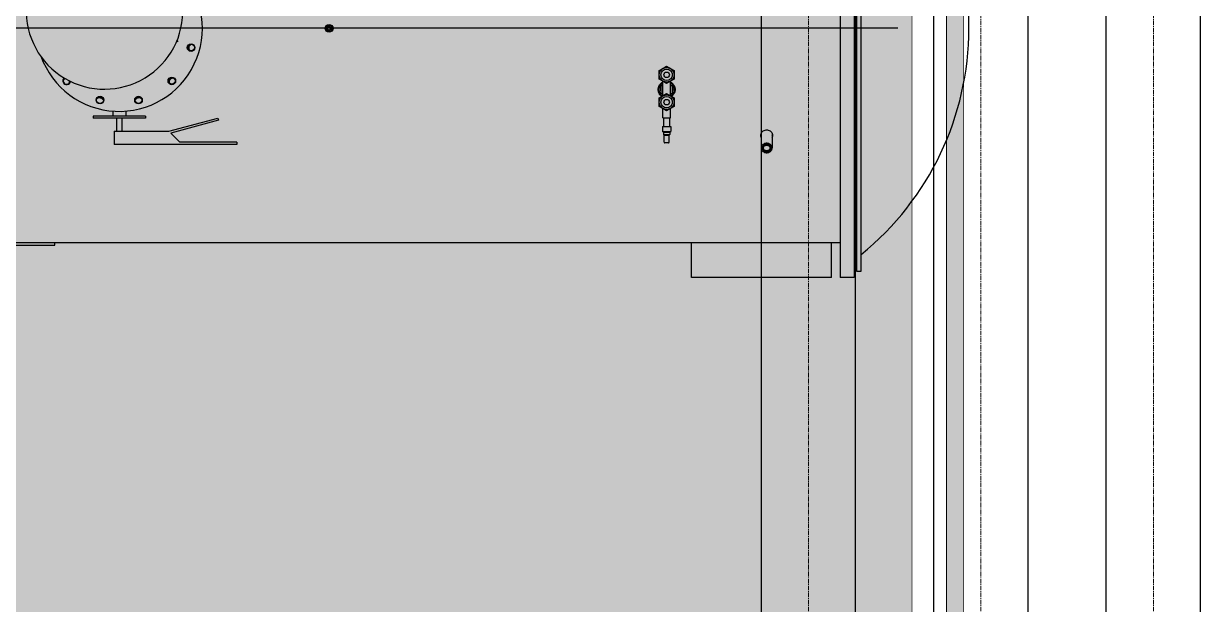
# Model space of a CAD drawing. Header units: millimetres. Extents: x -18489 to 17339, y -1599 to 10961.
# Drawn here: x -14545.8 to -14204.5, y 2792.2 to 2960.8 of the extents above; entities that cross this region are included whole.
import ezdxf

# ---------------------------------------------------------------- set-up
doc = ezdxf.new("R2010")
doc.units = ezdxf.units.MM
doc.linetypes.add('188K-SM-07-F10-MECH-CHW PIPE-Y2257103$0$XKA01LR1-HVAC-PIPE-冷卻水-Y2225103 Shawn$0$CENTER', pattern=[2, 1.25, -0.25, 0.25, -0.25])
for name, color, linetype in [('188K-SM-03-F10-MECH-EQ-Y2257103$0$0 Xref', 8, 'Continuous'), ('188K-SM-03-F10-MECH-EQ-Y2257103$0$M-EQU-FOUNDATION', 8, 'Continuous'), ('188K-SM-03-F10-MECH-EQ-Y2257103$0$Micron CUP L10 HVAC EQU$0$M-MECH-EQU', 136, 'Continuous'), ('188K-SM-03-F10-MECH-EQ-Y2257103$0$Micron CUP L10 HVAC EQU$0$M-PHASE1 AREA', 252, 'Continuous'), ('188K-SM-07-F10-MECH-CHW PIPE-Y2257103$0$M-CWTR-12PIPE-S', 3, 'Continuous'), ('188K-SM-07-F10-MECH-CHW PIPE-Y2257103$0$M-CWTR-5PIPE-R', 94, 'Continuous'), ('188K-SM-07-F10-MECH-CHW PIPE-Y2257103$0$M-CWTR-5PIPE-S', 144, 'Continuous')]:
    doc.layers.add(name, color=color, linetype=linetype)
doc.layers.add('188K-SM-07-F10-MECH-CHW PIPE-Y2257103$0$XKA01LR1-HVAC-PIPE-冷卻水-Y2225103 Shawn$0$M-PIPE-CEN', color=8, linetype='188K-SM-07-F10-MECH-CHW PIPE-Y2257103$0$XKA01LR1-HVAC-PIPE-冷卻水-Y2225103 Shawn$0$CENTER', lineweight=9)

# ---------------------------------------------------------------- blocks, each defined once
blk = doc.blocks.new('188K-SM-03-F10-MECH-EQ-Y2257103$0$Micron CUP L10 HVAC EQU$0$A$C0c53ceb0')
at = {"layer": '188K-SM-03-F10-MECH-EQ-Y2257103$0$Micron CUP L10 HVAC EQU$0$M-PHASE1 AREA'}
for p, q in [((18382.32831, 22814.65005), (18382.32831, 19696.93438)), ((18341.73308, 21143.4106), (18341.73308, 19696.93438)), ((18388.6713, 21124.46145), (18388.6713, 19715.88267)), ((18402.65255, 19715.88267), (18402.65255, 21124.46145)), ((18509.19987, 20420.17249), (13383.58898, 20420.17249)), ((16422.17451, 20381.46037), (16418.21798, 20386.32244)), ((17827.67421, 20303.74256), (17838.379, 20309.92297)), ((17838.379, 20309.92297), (17849.08379, 20303.74256)), ((17816.96942, 20297.56215), (17827.67421, 20303.74256)), ((17816.96942, 20285.20132), (17816.96942, 20297.56215)), ((17816.96942, 20272.8405), (17816.96942, 20285.20132)), ((17827.27774, 20303.51366), (17827.27774, 20304.6284)), ((17827.27774, 20304.6284), (17829.20854, 20304.6284)), ((17847.54946, 20304.6284), (17849.48026, 20304.6284)), ((17849.08379, 20303.74256), (17859.78857, 20297.56215)), ((17849.48026, 20303.51366), (17849.48026, 20304.6284)), ((17859.78857, 20297.56215), (17859.78857, 20285.20132)), ((17859.78857, 20285.20132), (17859.78857, 20272.8405)), ((17827.67421, 20266.66009), (17816.96942, 20272.8405)), ((17827.27774, 20255.20081), (17821.72711, 20251.99615)), ((17821.72711, 20251.99615), (17821.72711, 20232.7682)), ((17827.27774, 20224.21893), (17827.27774, 20266.88899)), ((17838.379, 20260.47968), (17827.67421, 20266.66009)), ((17849.08379, 20266.66009), (17838.379, 20260.47968)), ((17859.78857, 20272.8405), (17849.08379, 20266.66009)), ((17849.48026, 20224.21893), (17849.48026, 20266.88899)), ((17855.03089, 20251.99615), (17849.48026, 20255.20081)), ((17855.03089, 20232.7682), (17855.03089, 20251.99615)), ((17816.96942, 20218.26742), (17827.67421, 20224.44784)), ((17816.96942, 20205.9066), (17816.96942, 20218.26742)), ((17821.72711, 20232.7682), (17827.27774, 20229.56354)), ((17827.67421, 20224.44784), (17838.379, 20230.62825)), ((17838.379, 20230.62825), (17849.08379, 20224.44784)), ((17849.08379, 20224.44784), (17859.78857, 20218.26742)), ((17849.48026, 20229.56354), (17855.03089, 20232.7682)), ((17859.78857, 20218.26742), (17859.78857, 20205.9066)), ((16231.84372, 20180.15407), (16231.84372, 20165.67858)), ((16269.90363, 20180.15391), (16269.90363, 20165.67858)), ((17816.96942, 20193.54578), (17816.96942, 20205.9066)), ((17827.67421, 20187.36536), (17816.96942, 20193.54578)), ((17827.27774, 20160.70861), (17827.27774, 20187.59427)), ((17838.379, 20181.18495), (17827.67421, 20187.36536)), ((17849.08379, 20187.36536), (17838.379, 20181.18495)), ((17859.78857, 20193.54578), (17849.08379, 20187.36536)), ((17849.48026, 20160.70861), (17849.48026, 20187.59427)), ((17859.78857, 20205.9066), (17859.78857, 20193.54578)), ((16174.75386, 20165.67858), (16174.75386, 20159.33527)), ((16326.99348, 20165.67858), (16174.75386, 20165.67858)), ((16326.99348, 20159.33527), (16174.75386, 20159.33527)), ((16242.94453, 20159.33527), (16242.94453, 20121.27536)), ((16258.80282, 20159.33527), (16258.80282, 20121.27536)), ((16326.99348, 20165.67858), (16326.99348, 20159.33527)), ((16394.90569, 20121.27536), (16536.94397, 20159.3344)), ((16538.58566, 20153.20721), (16400.08499, 20116.09606)), ((16536.94719, 20159.33527), (16538.58896, 20153.20809)), ((17827.27774, 20160.70861), (17849.48026, 20160.70861)), ((17829.65658, 20160.70861), (17829.65658, 20135.3343)), ((17847.10142, 20160.70861), (17847.10142, 20135.3343)), ((16236.32275, 20121.27536), (16236.32275, 20083.21545)), ((16236.32275, 20121.27536), (16394.90569, 20121.27536)), ((16426.62228, 20089.55877), (16400.08499, 20116.09606)), ((17826.48479, 20135.3343), (17850.27321, 20135.3343)), ((17826.48479, 20135.3343), (17826.48479, 20121.06125)), ((17826.48479, 20121.06125), (17850.27321, 20121.06125)), ((17828.86363, 20118.68241), (17826.48479, 20121.06125)), ((17828.86363, 20118.68241), (17847.89437, 20118.68241)), ((17828.86363, 20118.68241), (17828.86363, 20112.33883)), ((17828.86363, 20112.33883), (17847.89437, 20112.33883)), ((17831.24247, 20109.95999), (17828.86363, 20112.33883)), ((17831.24247, 20109.95999), (17845.51552, 20109.95999)), ((17831.24247, 20089.34336), (17831.24247, 20109.95999)), ((17845.51552, 20109.95999), (17847.89437, 20112.33883)), ((17845.51552, 20089.34336), (17845.51552, 20109.95999)), ((17847.89437, 20118.68241), (17850.27321, 20121.06125)), ((17847.89437, 20118.68241), (17847.89437, 20112.33883)), ((17850.27321, 20135.3343), (17850.27321, 20121.06125)), ((18112.73731, 20115.69324), (18112.73731, 20072.87585)), ((18144.4539, 20115.69324), (18144.4539, 20072.87585)), ((16591.54854, 20083.21545), (16236.32275, 20083.21545)), ((16591.54628, 20089.55877), (16426.62228, 20089.55877)), ((16591.54854, 20089.55877), (16591.54854, 20083.21545)), ((17843.92963, 20087.75746), (17832.82837, 20087.75746)), ((13551.05577, 19798.52736), (18341.73308, 19798.52736)), ((16063.77077, 19790.83546), (16063.77077, 19798.52736)), ((17910.36975, 19696.93438), (17910.36975, 19798.52736)), ((18316.35876, 19696.93438), (18316.35876, 19798.52736)), ((15829.01807, 19790.83546), (16063.77077, 19790.83546)), ((18382.32772, 19764.0558), (18388.6713, 19764.0558)), ((18316.35876, 19696.93438), (17910.36975, 19696.93438)), ((18382.32831, 19696.93438), (18341.73308, 19696.93438)), ((18388.6713, 19715.88267), (18402.65255, 19715.88267))]:
    blk.add_line(p, q, dxfattribs=at)
for centre, radius in [((16859.43259, 20420.17249), 11.4879), ((16859.43259, 20420.17249), 9.51498), ((16859.43259, 20420.17249), 6.17839), ((16859.43259, 20420.17249), 5.67682), ((16859.43259, 20420.17249), 5.29033), ((16859.43259, 20420.17249), 4.90973), ((16459.1976, 20364.35226), 11.10081), ((16459.1976, 20364.35226), 9.71796), ((16403.37737, 20267.66879), 11.10081), ((16403.37737, 20267.66879), 9.71796), ((17838.379, 20285.20132), 21.40958), ((17838.379, 20285.20132), 16.65189), ((17838.379, 20285.20132), 7.92947), ((16195.05344, 20211.84856), 11.10081), ((16195.05344, 20211.84856), 9.71796), ((16306.6939, 20211.84856), 11.10081), ((16306.6939, 20211.84856), 9.71796), ((17838.379, 20205.9066), 21.40958), ((17838.379, 20205.9066), 16.65189), ((17838.379, 20205.9066), 7.92947)]:
    blk.add_circle(centre, radius, dxfattribs=at)
for centre, radius, start, end in [((17869.25526, 20420.17206), 845.57744, 309.10978441, 50.89021559), ((16250.87367, 20420.17249), 241.04607, 199.67306152, 42.01496328), ((16208.26526, 20470.6653), 227.09077, 177.5, 3), ((16465.32478, 20362.71049), 12.68664, 117.24486047, 212.75509564), ((16098.36997, 20267.66879), 11.10081, 125.31513384, 354.77127718), ((16098.36997, 20267.66879), 9.71796, 121.43586892, 357.33330652), ((16407.86278, 20263.18339), 12.68664, 87.24483742, 182.75513962), ((16093.88457, 20263.18339), 12.68664, 357.24486038, 23.56872399), ((17838.379, 20242.38217), 22.20252, 120, 237.28844313), ((17838.379, 20242.38217), 17.73664, 159.85785318, 200.14214682), ((17838.379, 20242.38217), 16.85277, 171.14474787, 188.85525213), ((17838.379, 20242.38217), 17.73664, 128.74784468, 140.14214682), ((17838.379, 20242.38217), 22.20252, 302.71155687, 60), ((17838.379, 20242.38217), 17.73664, 39.85785318, 51.25215532), ((17838.379, 20242.38217), 17.73664, 339.85785318, 20.14214682), ((17838.379, 20242.38217), 16.85277, 351.14474787, 8.85525213), ((16193.41167, 20205.72139), 12.68664, 27.24498766, 122.75564329), ((16308.33567, 20205.72139), 12.68664, 57.24435671, 152.75501234), ((17838.379, 20242.38217), 17.73664, 219.85785318, 231.25215532), ((17838.379, 20242.38217), 17.73664, 308.74784468, 320.14214682), ((18124.83032, 20115.9057), 13.98918, 193.62800941, 205.69050864), ((18125.30648, 20116.12053), 14.5114, 205.63984956, 209.77846684), ((18131.88473, 20116.12053), 14.5114, 330.22153316, 334.36015043), ((18132.36089, 20115.9057), 13.98918, 334.30949134, 346.37199059), ((17832.82837, 20089.34336), 1.58589, 180, 270), ((17843.92963, 20089.34336), 1.58589, 270, 0), ((18125.41788, 20073.51166), 9.57237, 181.85715008, 183.77919198), ((18131.77332, 20073.51166), 9.57237, 356.22080802, 358.14284992)]:
    blk.add_arc(centre, radius, start, end, dxfattribs=at)
for points, knots in [([(17824.19265, 20222.43781), (17823.122, 20223.19978), (17822.13179, 20224.03477), (17820.11607, 20226.01214), (17819.06819, 20227.25588), (17817.2271, 20229.96004), (17816.43372, 20231.42038), (17815.16156, 20234.46343), (17814.68185, 20236.04833), (17814.05288, 20239.2338), (17813.90378, 20240.83438), (17813.90378, 20243.91518), (17814.05009, 20245.50465), (17814.67146, 20248.67487), (17815.1464, 20250.25563), (17816.4096, 20253.29502), (17817.19884, 20254.75594), (17819.03269, 20257.46293), (17820.07744, 20258.7089), (17822.27014, 20260.87028), (17823.48332, 20261.86762), (17825.59445, 20263.27449), (17826.42158, 20263.75869), (17827.27792, 20264.19465)], [1.4577076759, 1.4577076759, 1.4577076759, 1.4577076759, 1.8430641424, 1.8430641424, 2.328161992, 2.328161992, 2.8132598416, 2.8132598416, 3.2983576912, 3.2983576912, 3.7834555408, 3.7834555408, 4.2639216941, 4.2639216941, 4.7443878473, 4.7443878473, 5.2248540005, 5.2248540005, 5.7053201537, 5.7053201537, 6.1655765715, 6.1655765715, 6.4397879625, 6.4397879625, 6.4397879625, 6.4397879625]), ([(17849.48008, 20264.19465), (17850.37611, 20263.73847), (17851.2404, 20263.2293), (17853.39216, 20261.77844), (17854.6103, 20260.76406), (17856.78681, 20258.58755), (17857.81403, 20257.34681), (17859.61684, 20254.6547), (17860.39256, 20253.20346), (17861.63386, 20250.18656), (17862.1004, 20248.61867), (17862.71063, 20245.47581), (17862.85422, 20243.90083), (17862.85422, 20240.85371), (17862.70881, 20239.27251), (17862.0948, 20236.12354), (17861.62635, 20234.55575), (17860.38344, 20231.54256), (17859.60808, 20230.09504), (17857.8084, 20227.41067), (17856.78392, 20226.1739), (17854.74852, 20224.13851), (17853.70176, 20223.24648), (17852.56538, 20222.43777)], [-6.4391869956, -6.4391869956, -6.4391869956, -6.4391869956, -6.1521388475, -6.1521388475, -5.6873774587, -5.6873774587, -5.2114110398, -5.2114110398, -4.7354446208, -4.7354446208, -4.2594782018, -4.2594782018, -3.7835117828, -3.7835117828, -3.3044708094, -3.3044708094, -2.825429836, -2.825429836, -2.3463888626, -2.3463888626, -1.8673478892, -1.8673478892, -1.458638853, -1.458638853, -1.458638853, -1.458638853]), ([(18111.25629, 20112.53291), (18111.12775, 20112.01135), (18110.93165, 20110.95565), (18110.86428, 20109.88372), (18110.86428, 20109.34992)], [0, 0, 0, 0, 0.5015744741, 1, 1, 1, 1]), ([(18110.86428, 20109.34992), (18110.86428, 20108.17783), (18111.1935, 20105.80598), (18112.12032, 20103.60277), (18112.71127, 20102.5696)], [0, 0, 0, 0, 0.4961583462, 1, 1, 1, 1]), ([(18112.75768, 20116.26425), (18112.42169, 20115.67685), (18111.83218, 20114.4639), (18111.41597, 20113.18074), (18111.25629, 20112.53291)], [0, 0, 0, 0, 0.5035262912, 1, 1, 1, 1]), ([(18117.81166, 20121.60026), (18116.76504, 20120.90832), (18114.8467, 20119.31824), (18113.35956, 20117.31651), (18112.75768, 20116.26425)], [0, 0, 0, 0, 0.5085995641, 1, 1, 1, 1]), ([(18128.5956, 20124.83216), (18126.69412, 20124.83216), (18122.88988, 20124.24272), (18119.38804, 20122.64244), (18117.81166, 20121.60026)], [0, 0, 0, 0, 0.5015498979, 1, 1, 1, 1]), ([(18139.37954, 20121.60026), (18137.80316, 20122.64244), (18134.30133, 20124.24272), (18130.49709, 20124.83216), (18128.5956, 20124.83216)], [0, 0, 0, 0, 0.4984501021, 1, 1, 1, 1]), ([(18144.43353, 20116.26425), (18143.83164, 20117.31651), (18142.3445, 20119.31824), (18140.42616, 20120.90832), (18139.37954, 20121.60026)], [0, 0, 0, 0, 0.4914004359, 1, 1, 1, 1]), ([(18145.93491, 20112.53291), (18145.77524, 20113.18074), (18145.35902, 20114.4639), (18144.76952, 20115.67685), (18144.43353, 20116.26425)], [0, 0, 0, 0, 0.4964737088, 1, 1, 1, 1]), ([(18144.47993, 20102.5696), (18145.07089, 20103.60277), (18145.9977, 20105.80598), (18146.32692, 20108.17783), (18146.32692, 20109.34992)], [0, 0, 0, 0, 0.5038416538, 1, 1, 1, 1]), ([(18146.32692, 20109.34992), (18146.32692, 20109.88372), (18146.25956, 20110.95565), (18146.06346, 20112.01135), (18145.93491, 20112.53291)], [0, 0, 0, 0, 0.4984255259, 1, 1, 1, 1]), ([(18128.5956, 20086.60953), (18127.56056, 20086.60953), (18125.49592, 20086.43444), (18122.51417, 20085.65477), (18119.76061, 20084.38684), (18117.34109, 20082.67644), (18115.34875, 20080.58624), (18113.86288, 20078.19312), (18112.94483, 20075.59002), (18112.73731, 20073.77471), (18112.73731, 20072.87585)], [0, 0, 0, 0, 0.1336450415, 0.2660262034, 0.3960590101, 0.5229515284, 0.646355575, 0.7664464361, 0.8839385762, 1, 1, 1, 1]), ([(18112.73731, 20072.87585), (18112.73731, 20071.97699), (18112.94483, 20070.16167), (18113.86288, 20067.55857), (18115.34875, 20065.16545), (18117.34109, 20063.07526), (18119.76061, 20061.36486), (18122.51417, 20060.09692), (18125.49592, 20059.31725), (18127.56056, 20059.14216), (18128.5956, 20059.14216)], [0, 0, 0, 0, 0.1160614238, 0.2335535639, 0.353644425, 0.4770484716, 0.6039409899, 0.7339737966, 0.8663549585, 1, 1, 1, 1]), ([(18141.34567, 20072.87585), (18141.34567, 20073.59855), (18141.17886, 20075.05807), (18140.44068, 20077.15093), (18139.24604, 20079.07499), (18137.64431, 20080.75549), (18135.69855, 20082.13073), (18132.73275, 20083.49709), (18128.5956, 20084.19992), (18124.45846, 20083.49709), (18121.49266, 20082.13073), (18119.54689, 20080.75549), (18117.94517, 20079.07499), (18116.75053, 20077.15093), (18116.01234, 20075.05807), (18115.84553, 20073.59855), (18115.84553, 20072.87585)], [0, 0, 0, 0, 0.0580894532, 0.116890925, 0.1769961556, 0.2387585136, 0.3022670717, 0.367347063, 0.5, 0.632652937, 0.6977329283, 0.7612414864, 0.8230038444, 0.883109075, 0.9419105468, 1, 1, 1, 1]), ([(18115.84553, 20072.87585), (18115.84553, 20072.15314), (18116.01234, 20070.69362), (18116.75053, 20068.60076), (18117.94517, 20066.6767), (18119.54689, 20064.9962), (18121.49266, 20063.62096), (18124.45846, 20062.2546), (18128.5956, 20061.55177), (18132.73275, 20062.2546), (18135.69855, 20063.62096), (18137.64431, 20064.9962), (18139.24604, 20066.6767), (18140.44068, 20068.60076), (18141.17886, 20070.69362), (18141.34567, 20072.15314), (18141.34567, 20072.87585)], [0, 0, 0, 0, 0.0580894532, 0.116890925, 0.1769961556, 0.2387585136, 0.3022670717, 0.367347063, 0.5, 0.632652937, 0.6977329283, 0.7612414864, 0.8230038444, 0.883109075, 0.9419105468, 1, 1, 1, 1]), ([(18141.32488, 20072.88073), (18141.27886, 20072.18402), (18141.03114, 20070.78627), (18140.21316, 20068.80231), (18138.9803, 20066.99039), (18137.37902, 20065.41554), (18135.46753, 20064.13139), (18132.58462, 20062.85923), (18128.5956, 20062.20619), (18124.60658, 20062.85923), (18121.72367, 20064.13139), (18119.81219, 20065.41554), (18118.21091, 20066.99039), (18116.97805, 20068.80231), (18116.16007, 20070.78627), (18115.91234, 20072.18402), (18115.86633, 20072.88073)], [0, 0, 0, 0, 0.058065559, 0.1169581616, 0.1772022825, 0.2390742242, 0.3026155428, 0.3676354515, 0.5, 0.6323645485, 0.6973844572, 0.7609257758, 0.8227977175, 0.8830418384, 0.941934441, 1, 1, 1, 1]), ([(18139.56954, 20073.51018), (18139.56954, 20074.1322), (18139.42597, 20075.3884), (18138.79063, 20077.18973), (18137.7624, 20078.84577), (18136.3838, 20080.29217), (18134.70909, 20081.47582), (18132.15642, 20082.65183), (18128.5956, 20083.25673), (18125.03478, 20082.65183), (18122.48212, 20081.47582), (18120.8074, 20080.29217), (18119.4288, 20078.84577), (18118.40057, 20077.18973), (18117.76524, 20075.3884), (18117.62166, 20074.1322), (18117.62166, 20073.51018)], [0, 0, 0, 0, 0.0580889036, 0.1168910989, 0.1769962057, 0.2387586162, 0.3022672242, 0.3673472176, 0.5, 0.6326527824, 0.6977327758, 0.7612413838, 0.8230037943, 0.8831089011, 0.9419110964, 1, 1, 1, 1]), ([(18139.56954, 20072.87585), (18139.56954, 20073.49788), (18139.42597, 20074.75408), (18138.79062, 20076.5554), (18137.7624, 20078.21143), (18136.3838, 20079.65783), (18134.70908, 20080.84149), (18132.15643, 20082.01751), (18128.5956, 20082.62244), (18125.03478, 20082.01751), (18122.48212, 20080.84149), (18120.80741, 20079.65783), (18119.42881, 20078.21143), (18118.40059, 20076.5554), (18117.76524, 20074.75408), (18117.62166, 20073.49788), (18117.62166, 20072.87585)], [0, 0, 0, 0, 0.0580894532, 0.116890925, 0.1769961556, 0.2387585136, 0.3022670717, 0.367347063, 0.5, 0.632652937, 0.6977329283, 0.7612414864, 0.8230038444, 0.883109075, 0.9419105468, 1, 1, 1, 1]), ([(18117.62166, 20072.87585), (18117.62166, 20072.25382), (18117.76524, 20070.99761), (18118.40059, 20069.19629), (18119.42881, 20067.54026), (18120.80741, 20066.09386), (18122.48212, 20064.9102), (18125.03478, 20063.73418), (18128.5956, 20063.12925), (18132.15643, 20063.73418), (18134.70908, 20064.9102), (18136.3838, 20066.09386), (18137.7624, 20067.54026), (18138.79062, 20069.19629), (18139.42597, 20070.99761), (18139.56954, 20072.25382), (18139.56954, 20072.87585)], [0, 0, 0, 0, 0.0580894532, 0.116890925, 0.1769961556, 0.2387585136, 0.3022670717, 0.367347063, 0.5, 0.632652937, 0.6977329283, 0.7612414864, 0.8230038444, 0.883109075, 0.9419105468, 1, 1, 1, 1]), ([(18119.08063, 20072.87585), (18119.08063, 20073.41516), (18119.20514, 20074.50435), (18119.75598, 20076.06621), (18120.6475, 20077.50208), (18121.84288, 20078.75621), (18123.29461, 20079.78244), (18124.94675, 20080.54318), (18126.73579, 20081.01101), (18127.97458, 20081.11606), (18128.5956, 20081.11606)], [0, 0, 0, 0, 0.1160614312, 0.2335536017, 0.3536444753, 0.4770483582, 0.6039408231, 0.7339745645, 0.8663542041, 1, 1, 1, 1]), ([(18128.5956, 20064.63563), (18127.97458, 20064.63563), (18126.73579, 20064.74068), (18124.94675, 20065.20851), (18123.29461, 20065.96926), (18121.84288, 20066.99548), (18120.6475, 20068.24962), (18119.75598, 20069.68548), (18119.20514, 20071.24734), (18119.08063, 20072.33653), (18119.08063, 20072.87585)], [0, 0, 0, 0, 0.1336457959, 0.2660254355, 0.3960591769, 0.5229516418, 0.6463555247, 0.7664463983, 0.8839385688, 1, 1, 1, 1]), ([(18144.4539, 20072.87585), (18144.4539, 20073.77471), (18144.24637, 20075.59002), (18143.32833, 20078.19312), (18141.84245, 20080.58624), (18139.85012, 20082.67644), (18137.4306, 20084.38684), (18134.67704, 20085.65477), (18131.69529, 20086.43444), (18129.63064, 20086.60953), (18128.5956, 20086.60953)], [0, 0, 0, 0, 0.1160614238, 0.2335535639, 0.353644425, 0.4770484716, 0.6039409899, 0.7339737966, 0.8663549585, 1, 1, 1, 1]), ([(18128.5956, 20081.11606), (18129.21663, 20081.11606), (18130.45542, 20081.01101), (18132.24446, 20080.54318), (18133.8966, 20079.78244), (18135.34832, 20078.75621), (18136.54371, 20077.50208), (18137.43523, 20076.06621), (18137.98607, 20074.50435), (18138.11058, 20073.41516), (18138.11058, 20072.87585)], [0, 0, 0, 0, 0.1336457959, 0.2660254355, 0.3960591769, 0.5229516418, 0.6463555247, 0.7664463983, 0.8839385688, 1, 1, 1, 1]), ([(18128.5956, 20059.14216), (18129.63064, 20059.14216), (18131.69529, 20059.31725), (18134.67704, 20060.09692), (18137.4306, 20061.36486), (18139.85012, 20063.07526), (18141.84245, 20065.16545), (18143.32833, 20067.55857), (18144.24637, 20070.16167), (18144.4539, 20071.97699), (18144.4539, 20072.87585)], [0, 0, 0, 0, 0.1336450415, 0.2660262034, 0.3960590101, 0.5229515284, 0.646355575, 0.7664464361, 0.8839385762, 1, 1, 1, 1]), ([(18138.11058, 20072.87585), (18138.11058, 20072.33653), (18137.98607, 20071.24734), (18137.43523, 20069.68548), (18136.54371, 20068.24962), (18135.34832, 20066.99548), (18133.8966, 20065.96926), (18132.24446, 20065.20851), (18130.45542, 20064.74068), (18129.21663, 20064.63563), (18128.5956, 20064.63563)], [0, 0, 0, 0, 0.1160614312, 0.2335536017, 0.3536444753, 0.4770483582, 0.6039408231, 0.7339745645, 0.8663542041, 1, 1, 1, 1])]:
    blk.add_open_spline(points, degree=3, knots=knots, dxfattribs=at)
for points in [[(18111.24825, 20112.52048), (18111.55727, 20111.25984), (18112.05577, 20110.03357), (18112.70331, 20108.90866)], [(18144.4879, 20108.90866), (18145.13543, 20110.03357), (18145.63393, 20111.25984), (18145.94295, 20112.52048)]]:
    blk.add_open_spline(points, degree=3, dxfattribs=at)
blk = doc.blocks.new('188K-SM-03-F10-MECH-EQ-Y2257103$0$Micron CUP L10 HVAC EQU')
at = {"layer": '188K-SM-03-F10-MECH-EQ-Y2257103$0$Micron CUP L10 HVAC EQU$0$M-MECH-EQU'}
blk.add_blockref('188K-SM-03-F10-MECH-EQ-Y2257103$0$Micron CUP L10 HVAC EQU$0$A$C0c53ceb0', (-206166.7, 2082.2), dxfattribs=at)
blk = doc.blocks.new('188K-SM-03-F10-MECH-EQ-Y2257103')
at = {"layer": '188K-SM-03-F10-MECH-EQ-Y2257103$0$M-EQU-FOUNDATION'}
h = blk.add_hatch(dxfattribs=at)
h.set_pattern_fill('AR-CONC', color=256, scale=0.1)
h.set_pattern_definition([(50, (4473.521, 709.199), (18.218467, -1.593909), [1.905, -20.955]), (355, (4473.521, 709.2), (-3.524342, 19.105685), [1.524, -16.764058]), (100.45144, (4475.04, 709.066), (14.694125, 17.511775), [1.619001, -17.809024]), (46.1842, (4473.521, 714.28), (27.107904, -4.204233), [2.8575, -31.4325]), (96.63556, (4475.78, 713.93), (23.740413, 24.742612), [2.428502, -26.71356]), (351.18415, (4473.52, 714.28), (23.740413, 24.742612), [2.285997, -25.145973]), (21, (4476.061, 713.009), (15.161439, -10.22652), [1.905, -20.955]), (326, (4476.061, 713.01), (6.180203, 18.418797), [1.524, -16.764]), (71.45144, (4477.325, 712.157), (21.341642, 8.192277), [1.619001, -17.808994]), (37.5, (4473.5214, 709.199), (0.3088603, 8.4555039), [0, -16.5608, 0, -17.018, 0, -16.8275]), (7.5, (4473.521, 709.199), (6.6819663, 10.0180575), [0, -9.7028, 0, -16.1798, 0, -6.4135]), (327.5, (4467.857, 709.199), (13.5590595, -0.5728744), [0, -6.35, 0, -19.812, 0, -26.289]), (317.5, (4465.317, 709.199), (14.812918, 2.542649), [0, -8.255, 0, -13.1572, 0, -18.669])])
h.paths.add_polyline_path([(-14928.15, 5602.46), (-14278.15, 5602.46), (-14278.15, 1902.46), (-14928.15, 1902.46)], flags=16)
h.paths.add_polyline_path([(-14933.15, 5607.46), (-14273.15, 5607.46), (-14273.15, 1897.46), (-14933.15, 1897.46)])
h = blk.add_hatch(dxfattribs=at)
h.set_pattern_fill('AR-CONC', color=256, scale=0.3)
h.set_pattern_definition([(50, (4473.52, 709.2), (54.6554, -4.78173), [5.715, -62.865]), (355, (4473.52, 709.2), (-10.57303, 57.31705), [4.572, -50.29218]), (100.45144, (4478.076, 708.8), (44.08237, 52.53533), [4.857, -53.42707]), (46.1842, (4473.52, 724.44), (81.32371, -12.6127), [8.5725, -94.2975]), (96.63556, (4480.3, 723.39), (71.22124, 74.22784), [7.2855, -80.14068]), (351.18415, (4473.52, 724.44), (71.22124, 74.22784), [6.858, -75.43792]), (21, (4481.14, 720.63), (45.48432, -30.67956), [5.715, -62.865]), (326, (4481.14, 720.63), (18.54061, 55.25639), [4.572, -50.292]), (71.45144, (4484.93, 718.07), (64.02493, 24.57683), [4.857, -53.42698]), (37.5, (4473.521, 709.2), (0.926581, 25.366512), [0, -49.6824, 0, -51.054, 0, -50.4825]), (7.5, (4473.52, 709.2), (20.0459, 30.054172), [0, -29.1084, 0, -48.5394, 0, -19.2405]), (327.5, (4456.529, 709.2), (40.677179, -1.718623), [0, -19.05, 0, -59.436, 0, -78.867]), (317.5, (4448.91, 709.2), (44.438754, 7.62795), [0, -24.765, 0, -39.4716, 0, -56.007])])
h.paths.add_polyline_path([(-14918.15, 5592.46), (-14288.15, 5592.46), (-14288.15, 1912.46), (-14918.15, 1912.46)])
at = {"layer": '188K-SM-03-F10-MECH-EQ-Y2257103$0$M-EQU-FOUNDATION', "const_width": 0.2}
for points in [[(-14933.15, 5607.46), (-14273.15, 5607.46), (-14273.15, 1897.46), (-14933.15, 1897.46)], [(-14928.15, 5602.46), (-14278.15, 5602.46), (-14278.15, 1902.46), (-14928.15, 1902.46)], [(-14918.15, 5592.46), (-14288.15, 5592.46), (-14288.15, 1912.46), (-14918.15, 1912.46)]]:
    blk.add_lwpolyline(points, close=True, dxfattribs=at)
at = {"layer": '188K-SM-03-F10-MECH-EQ-Y2257103$0$0 Xref', "xscale": 0.1, "yscale": 0.1, "zscale": 0.1}
blk.add_blockref('188K-SM-03-F10-MECH-EQ-Y2257103$0$Micron CUP L10 HVAC EQU', (4473.52, 709.2), dxfattribs=at)
blk = doc.blocks.new('188K-SM-07-F10-MECH-CHW PIPE-Y2257103')
at = {"layer": '188K-SM-07-F10-MECH-CHW PIPE-Y2257103$0$M-CWTR-12PIPE-S'}
for p, q in [((-14231.8, 1064.34), (-14231.8, 6002.86)), ((-14204.5, 1064.34), (-14204.5, 6002.86))]:
    blk.add_line(p, q, dxfattribs=at)
at = {"layer": '188K-SM-07-F10-MECH-CHW PIPE-Y2257103$0$M-CWTR-5PIPE-R', "color": 8}
for p, q in [((-14331.8, 1064.34), (-14331.8, 5902.86)), ((-14304.5, 1064.34), (-14304.5, 5902.86))]:
    blk.add_line(p, q, dxfattribs=at)
at = {"layer": '188K-SM-07-F10-MECH-CHW PIPE-Y2257103$0$M-CWTR-5PIPE-S', "color": 8}
for p, q in [((-14281.8, 1064.34), (-14281.8, 5952.86)), ((-14254.5, 1064.34), (-14254.5, 5952.86))]:
    blk.add_line(p, q, dxfattribs=at)
at = {"layer": '188K-SM-07-F10-MECH-CHW PIPE-Y2257103$0$XKA01LR1-HVAC-PIPE-冷卻水-Y2225103 Shawn$0$M-PIPE-CEN', "linetype": '188K-SM-07-F10-MECH-CHW PIPE-Y2257103$0$XKA01LR1-HVAC-PIPE-冷卻水-Y2225103 Shawn$0$CENTER'}
blk.add_line((-14218.15, 1064.34), (-14218.15, 6002.86), dxfattribs=at)
at = {"layer": '188K-SM-07-F10-MECH-CHW PIPE-Y2257103$0$XKA01LR1-HVAC-PIPE-冷卻水-Y2225103 Shawn$0$M-PIPE-CEN', "color": 8, "linetype": '188K-SM-07-F10-MECH-CHW PIPE-Y2257103$0$XKA01LR1-HVAC-PIPE-冷卻水-Y2225103 Shawn$0$CENTER'}
for p, q in [((-14268.15, 1064.34), (-14268.15, 5952.86)), ((-14318.15, 1064.34), (-14318.15, 5902.86))]:
    blk.add_line(p, q, dxfattribs=at)

msp = doc.modelspace()

# ---------------------------------------------------------------- block references
msp.add_blockref('188K-SM-03-F10-MECH-EQ-Y2257103', (0, 0))

# ---------------------------------------------------------------- next in the draw order: block references
msp.add_blockref('188K-SM-07-F10-MECH-CHW PIPE-Y2257103', (0, 0))

doc.saveas('drawing.dxf')
